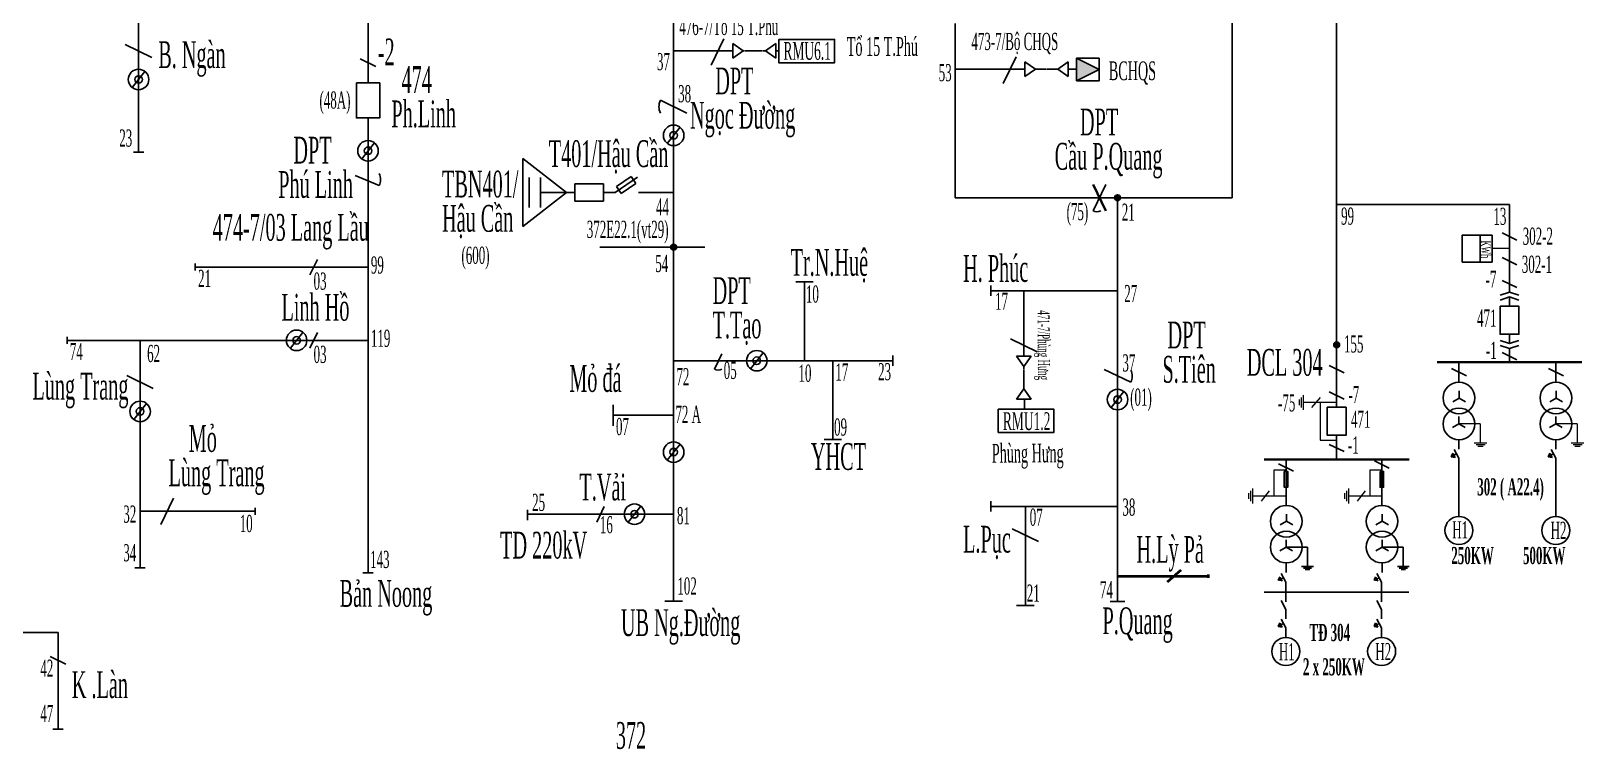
# Model space of a CAD drawing. Header units: inches. Extents: x 5954 to 16840, y 1852 to 5708.
# Drawn here: x 7458.9 to 7915.9, y 4786.2 to 4997 of the extents above; entities that cross this region are included whole.
import ezdxf

# ---------------------------------------------------------------- set-up
doc = ezdxf.new("R2010")
doc.units = ezdxf.units.IN
doc.header["$LTSCALE"] = 0.007
doc.header["$MEASUREMENT"] = 0
doc.linetypes.add('HIDDENX2', pattern=[0.75, 0.5, -0.25])
for name, color, linetype, lineweight in [('0.4+6kV', 6, 'Continuous', 25), ('Cap 22', 170, 'HIDDENX2', 25), ('DZ 22+10', 170, 'Continuous', 25), ('DZ 35', 30, 'Continuous', 25), ('TC 110', 1, 'Continuous', 35), ('TC 22', 170, 'Continuous', 35), ('Tiep dat', 7, 'Continuous', 15)]:
    doc.layers.add(name, color=color, linetype=linetype, lineweight=lineweight)
doc.layers.add('Chu', color=7, linetype='Continuous')
doc.layers.add('so', color=7, linetype='Continuous')
doc.styles.add('chu', font='times.ttf', dxfattribs={"width": 0.5, "height": 0.2})

msp = doc.modelspace()

# ---------------------------------------------------------------- hatches: boundary and pattern name
at = {"layer": '0.4+6kV'}
for points in [[(7878.03, 4871.43), (7877.69, 4872.07), (7877.35, 4872.71), (7876.89, 4871.64)], [(7906.58, 4871.43), (7906.23, 4872.07), (7905.89, 4872.71), (7905.43, 4871.64)], [(7827.12, 4834.96), (7826.77, 4835.6), (7826.43, 4836.24), (7825.97, 4835.17)], [(7855.3, 4834.96), (7854.96, 4835.6), (7854.61, 4836.24), (7854.16, 4835.17)], [(7827.12, 4821.47), (7826.77, 4822.11), (7826.43, 4822.75), (7825.97, 4821.68)], [(7855.3, 4821.47), (7854.96, 4822.11), (7854.61, 4822.75), (7854.16, 4821.68)]]:
    msp.add_hatch(color=256, dxfattribs=at).paths.add_polyline_path(points)
at = {"layer": 'DZ 22+10', "ltscale": 0.06}
msp.add_hatch(color=256, dxfattribs=at).paths.add_polyline_path([(7773.25, 4985.63), (7766.55, 4982.28), (7766.55, 4988.98)])
at = {"layer": 'DZ 22+10'}
for points in [[(7777.82, 4947.91, -1), (7779.54, 4947.91, -1)], [(7647.17, 4933.35, -1), (7648.9, 4933.35, -1)], [(7842.3, 4904.61, -1), (7844.02, 4904.61, -1)]]:
    msp.add_hatch(color=170, dxfattribs=at).paths.add_polyline_path(points)

# ---------------------------------------------------------------- linework, layer by layer
at = {"layer": '0.4+6kV', "color": 20, "ltscale": 0.06}
for p, q in [((7488.67, 4980.36), (7492.42, 4985.09)), ((7646.16, 4963.91), (7649.91, 4968.64)), ((7646.16, 4963.91), (7649.91, 4968.64)), ((7556.21, 4959.35), (7559.95, 4964.08)), ((7556.21, 4959.35), (7559.95, 4964.08)), ((7535.19, 4903.55), (7538.94, 4908.27)), ((7535.19, 4903.55), (7538.94, 4908.27)), ((7670.63, 4897.54), (7674.37, 4902.27)), ((7670.63, 4897.54), (7674.37, 4902.27)), ((7776.81, 4886.11), (7780.55, 4890.84)), ((7776.81, 4886.11), (7780.55, 4890.84)), ((7489.12, 4882.62), (7492.86, 4887.35)), ((7489.12, 4882.62), (7492.86, 4887.35)), ((7646.16, 4870.64), (7649.91, 4875.36)), ((7634.63, 4852.35), (7638.37, 4857.08)), ((7634.63, 4852.35), (7638.37, 4857.08))]:
    msp.add_line(p, q, dxfattribs=at)
at = {"layer": '0.4+6kV'}
for p, q in [((7879.14, 4881.31), (7877.28, 4880.24)), ((7879.14, 4881.31), (7879.14, 4883.46)), ((7879.14, 4881.31), (7881, 4880.24)), ((7907.68, 4881.31), (7905.82, 4880.24)), ((7907.68, 4881.31), (7907.68, 4883.46)), ((7907.68, 4881.31), (7909.55, 4880.24)), ((7879.14, 4876.64), (7879.14, 4873.85)), ((7907.68, 4876.64), (7907.68, 4873.85)), ((7876.89, 4871.64), (7877.35, 4872.71)), ((7877.43, 4872.56), (7877.69, 4872.07)), ((7877.69, 4872.07), (7878.45, 4872.47)), ((7878.03, 4871.43), (7877.69, 4872.07)), ((7879.14, 4871.18), (7877.75, 4873.77)), ((7905.43, 4871.64), (7905.89, 4872.71)), ((7905.97, 4872.56), (7906.23, 4872.07)), ((7906.23, 4872.07), (7906.99, 4872.47)), ((7906.58, 4871.43), (7906.23, 4872.07)), ((7907.68, 4871.18), (7906.3, 4873.77)), ((7876.89, 4871.64), (7878.03, 4871.43)), ((7879.14, 4871.18), (7879.14, 4868.39)), ((7879.14, 4865.47), (7879.14, 4868.39)), ((7905.43, 4871.64), (7906.58, 4871.43)), ((7907.68, 4871.18), (7907.68, 4868.39)), ((7907.68, 4865.47), (7907.68, 4868.39)), ((7879.14, 4862.56), (7879.14, 4865.47)), ((7907.68, 4862.56), (7907.68, 4865.47)), ((7879.14, 4859.64), (7879.14, 4862.56)), ((7879.14, 4859.64), (7879.14, 4856.85)), ((7907.68, 4859.64), (7907.68, 4862.56)), ((7907.68, 4859.64), (7907.68, 4856.85)), ((7879.14, 4856.85), (7879.14, 4854.06)), ((7907.68, 4856.85), (7907.68, 4854.06)), ((7828.33, 4845.03), (7826.47, 4843.96)), ((7828.33, 4845.03), (7828.33, 4847.18)), ((7834.6, 4845.03), (7828.33, 4845.03)), ((7828.33, 4845.03), (7830.19, 4843.96)), ((7834.6, 4845.03), (7834.6, 4839.35)), ((7856.51, 4845.03), (7854.65, 4843.96)), ((7856.51, 4845.03), (7856.51, 4847.18)), ((7856.51, 4845.03), (7858.38, 4843.96)), ((7862.78, 4845.03), (7856.51, 4845.03)), ((7862.78, 4845.03), (7862.78, 4839.35)), ((7828.33, 4840.36), (7828.33, 4837.57)), ((7856.51, 4840.36), (7856.51, 4837.57)), ((7825.97, 4835.17), (7826.43, 4836.24)), ((7826.51, 4836.09), (7826.77, 4835.6)), ((7826.77, 4835.6), (7827.53, 4836)), ((7827.12, 4834.96), (7826.77, 4835.6)), ((7828.22, 4834.71), (7826.84, 4837.3)), ((7836.35, 4839.35), (7832.84, 4839.35)), ((7835.8, 4838.87), (7833.4, 4838.87)), ((7835.26, 4838.4), (7833.94, 4838.4)), ((7854.16, 4835.17), (7854.61, 4836.24)), ((7854.69, 4836.09), (7854.96, 4835.6)), ((7854.96, 4835.6), (7855.71, 4836)), ((7855.3, 4834.96), (7854.96, 4835.6)), ((7856.4, 4834.71), (7855.02, 4837.3)), ((7864.53, 4839.35), (7861.03, 4839.35)), ((7863.98, 4838.87), (7861.58, 4838.87)), ((7863.44, 4838.4), (7862.12, 4838.4)), ((7821.81, 4831.8), (7864.41, 4831.8)), ((7828.22, 4831.8), (7828.22, 4834.71)), ((7828.22, 4828.88), (7828.22, 4831.8)), ((7856.4, 4831.8), (7856.4, 4834.71)), ((7856.4, 4828.88), (7856.4, 4831.8)), ((7828.22, 4826.68), (7826.84, 4829.27)), ((7828.22, 4826.68), (7828.22, 4823.89)), ((7856.4, 4826.68), (7855.02, 4829.27)), ((7856.4, 4826.68), (7856.4, 4823.89)), ((7825.97, 4821.68), (7826.43, 4822.75)), ((7826.51, 4822.6), (7826.77, 4822.11)), ((7826.77, 4822.11), (7827.53, 4822.52)), ((7827.12, 4821.47), (7826.77, 4822.11)), ((7828.22, 4821.22), (7826.84, 4823.81)), ((7854.16, 4821.68), (7854.61, 4822.75)), ((7854.69, 4822.6), (7854.96, 4822.11)), ((7854.96, 4822.11), (7855.71, 4822.52)), ((7855.3, 4821.47), (7854.96, 4822.11)), ((7856.4, 4821.22), (7855.02, 4823.81)), ((7825.97, 4821.68), (7827.12, 4821.47)), ((7828.22, 4821.22), (7828.22, 4818.43)), ((7854.16, 4821.68), (7855.3, 4821.47)), ((7856.4, 4821.22), (7856.4, 4818.43))]:
    msp.add_line(p, q, dxfattribs=at)
at = {"layer": '0.4+6kV', "color": 20, "ltscale": 0.06}
for centre, radius in [((7490.55, 4982.72), 3.02), ((7490.55, 4982.72), 1.11), ((7648.03, 4966.27), 3.02), ((7648.03, 4966.27), 3.02), ((7558.08, 4961.72), 3.02), ((7558.08, 4961.72), 3.02), ((7648.03, 4966.27), 1.11), ((7558.08, 4961.72), 1.11), ((7537.06, 4905.91), 3.02), ((7537.06, 4905.91), 3.02), ((7537.06, 4905.91), 1.11), ((7672.5, 4899.91), 3.02), ((7672.5, 4899.91), 3.02), ((7672.5, 4899.91), 1.11), ((7778.68, 4888.48), 3.02), ((7778.68, 4888.48), 3.02), ((7490.99, 4884.98), 3.02), ((7490.99, 4884.98), 3.02), ((7490.99, 4884.98), 1.11), ((7778.68, 4888.48), 1.11), ((7648.03, 4873), 3.02), ((7648.03, 4873), 3.02), ((7648.03, 4873), 1.11), ((7636.5, 4854.72), 3.02), ((7636.5, 4854.72), 3.02), ((7636.5, 4854.72), 1.11)]:
    msp.add_circle(centre, radius, dxfattribs=at)
at = {"layer": '0.4+6kV'}
for centre, radius in [((7879.14, 4881.31), 4.67), ((7907.68, 4881.31), 4.67), ((7879.14, 4849.94), 4.12), ((7879.14, 4849.94), 4.12), ((7907.68, 4849.94), 4.12), ((7907.68, 4849.94), 4.12), ((7828.33, 4845.03), 4.67), ((7856.51, 4845.03), 4.67), ((7828.22, 4814.31), 4.12), ((7828.22, 4814.31), 4.12), ((7856.4, 4814.31), 4.12), ((7856.4, 4814.31), 4.12)]:
    msp.add_circle(centre, radius, dxfattribs=at)
at = {"layer": 'Cap 22'}
for p, q in [((7668.53, 4991.13), (7675.07, 4991.13)), ((7754.51, 4985.75), (7761.05, 4985.75)), ((7751.08, 4898.18), (7751.08, 4891.64))]:
    msp.add_line(p, q, dxfattribs=at)
at = {"layer": 'DZ 22+10', "color": 170}
for p, q in [((7843.16, 5258.59), (7843.16, 4900.58)), ((7648.03, 5232.94), (7648.03, 4829.13)), ((7812.36, 5055.94), (7812.36, 4947.91)), ((7558.08, 5039.59), (7558.08, 4981.72)), ((7490.55, 5004.08), (7490.55, 4961.36)), ((7730.92, 4999.17), (7730.92, 4947.91)), ((7486.65, 4993.01), (7494.44, 4989.23)), ((7665.44, 4991.13), (7648.03, 4991.13)), ((7659.05, 4986.94), (7662.83, 4994.73)), ((7665.44, 4993.28), (7665.44, 4988.99)), ((7665.44, 4993.28), (7668.53, 4991.13)), ((7665.44, 4988.99), (7668.53, 4991.13)), ((7678.15, 4993.28), (7675.07, 4991.13)), ((7675.07, 4991.13), (7678.15, 4988.99)), ((7678.15, 4988.99), (7678.15, 4993.28)), ((7678.15, 4991.13), (7678.96, 4991.15)), ((7555.79, 4988.76), (7560.37, 4986.54)), ((7745.03, 4981.56), (7748.81, 4989.35)), ((7751.43, 4987.9), (7751.43, 4983.61)), ((7751.43, 4987.9), (7754.51, 4985.75)), ((7764.13, 4987.9), (7761.05, 4985.75)), ((7764.13, 4983.61), (7764.13, 4987.9)), ((7751.43, 4985.75), (7730.91, 4985.75)), ((7751.43, 4983.61), (7754.51, 4985.75)), ((7761.05, 4985.75), (7764.13, 4983.61)), ((7764.13, 4985.75), (7766.51, 4985.77)), ((7644.14, 4976.6), (7651.93, 4972.82)), ((7558.08, 4971.4), (7558.08, 4837.45)), ((7492.06, 4961.36), (7489.03, 4961.36)), ((7603.66, 4959.44), (7616.53, 4949.43)), ((7603.66, 4959.44), (7603.66, 4939.42)), ((7561.34, 4951.46), (7554.27, 4954.47)), ((7605.48, 4945.02), (7605.48, 4953.84)), ((7608.84, 4945.02), (7608.84, 4953.84)), ((7637.41, 4953.95), (7630.79, 4949.43)), ((7631.18, 4951.21), (7635.48, 4954.12)), ((7632.58, 4949.15), (7631.18, 4951.21)), ((7636.88, 4952.06), (7632.58, 4949.15)), ((7636.88, 4952.06), (7635.48, 4954.12)), ((7771.48, 4944.01), (7775.26, 4951.81)), ((7603.66, 4939.42), (7616.53, 4949.43)), ((7618.99, 4949.43), (7608.84, 4949.43)), ((7630.79, 4949.43), (7627.37, 4949.43)), ((7637.64, 4949.43), (7648.03, 4949.43)), ((7730.92, 4947.91), (7812.36, 4947.91)), ((7778.68, 4947.91), (7778.68, 4829.04)), ((7894.03, 4945.87), (7843.16, 4945.87)), ((7894.03, 4945.87), (7894.03, 4931.9)), ((7885.37, 4928.96), (7885.37, 4936.89)), ((7891.83, 4937.57), (7896.23, 4935.43)), ((7894.03, 4931.9), (7894.03, 4920.14)), ((7507.24, 4926.44), (7507.24, 4928.51)), ((7507.24, 4927.47), (7558.08, 4927.47)), ((7540.96, 4925.18), (7543.19, 4929.76)), ((7891.83, 4930.31), (7896.23, 4928.18)), ((7689.13, 4923.11), (7683.99, 4923.11)), ((7686.56, 4899.91), (7686.56, 4923.11)), ((7891.83, 4923.58), (7896.23, 4921.45)), ((7741.4, 4919.01), (7741.4, 4922.04)), ((7778.68, 4920.52), (7741.4, 4920.52)), ((7751.08, 4901.26), (7751.08, 4920.45)), ((7894.03, 4920.14), (7891.28, 4919.24)), ((7894.03, 4918.69), (7891.28, 4917.79)), ((7894.03, 4920.14), (7896.78, 4919.24)), ((7894.03, 4918.69), (7896.78, 4917.79)), ((7894.03, 4918.69), (7894.03, 4915.97)), ((7469.5, 4904.87), (7469.5, 4906.95)), ((7469.5, 4905.91), (7558.08, 4905.91)), ((7490.99, 4905.91), (7490.99, 4838.97)), ((7540.96, 4903.62), (7543.19, 4908.2)), ((7747.21, 4906.33), (7755.01, 4902.56)), ((7894.03, 4904.99), (7891.28, 4905.89)), ((7894.03, 4903.54), (7891.28, 4904.44)), ((7894.03, 4907.72), (7894.03, 4904.99)), ((7894.03, 4904.99), (7896.78, 4905.89)), ((7894.03, 4903.54), (7896.78, 4904.44)), ((7712.53, 4899.91), (7648.03, 4899.91)), ((7660.01, 4897.41), (7662.24, 4901.99)), ((7694.85, 4899.91), (7694.85, 4876.7)), ((7712.53, 4898.39), (7712.53, 4901.42)), ((7753.23, 4901.26), (7748.94, 4901.26)), ((7748.94, 4901.26), (7751.08, 4898.18)), ((7753.23, 4901.26), (7751.08, 4898.18)), ((7843.16, 4900.58), (7843.16, 4893.4)), ((7879.14, 4893.62), (7879.14, 4899.45)), ((7891.83, 4902.33), (7896.23, 4900.2)), ((7894.03, 4903.54), (7894.03, 4899.45)), ((7907.68, 4893.62), (7907.68, 4899.45)), ((7487.09, 4895.54), (7494.89, 4891.76)), ((7774.78, 4897.37), (7782.57, 4893.59)), ((7840.96, 4898.47), (7845.36, 4896.34)), ((7876.94, 4897.6), (7881.34, 4895.47)), ((7905.48, 4897.6), (7909.88, 4895.47)), ((7751.08, 4891.64), (7748.94, 4888.56)), ((7753.23, 4888.56), (7751.08, 4891.64)), ((7840.96, 4890.71), (7845.36, 4888.58)), ((7843.16, 4893.4), (7843.16, 4886.22)), ((7879.2, 4888.91), (7879.2, 4891.06)), ((7907.74, 4888.91), (7907.74, 4891.06)), ((7630.23, 4886.93), (7630.23, 4880.76)), ((7748.94, 4888.56), (7753.23, 4888.56)), ((7751.24, 4885.73), (7751.24, 4888.56)), ((7879.2, 4888.91), (7877.33, 4887.84)), ((7879.2, 4888.91), (7881.06, 4887.84)), ((7907.74, 4888.91), (7905.88, 4887.84)), ((7907.74, 4888.91), (7909.6, 4887.84)), ((7648.03, 4883.84), (7630.23, 4883.84)), ((7697.43, 4876.7), (7692.28, 4876.7)), ((7843.16, 4877.97), (7843.16, 4870.79)), ((7840.96, 4875.28), (7845.36, 4873.15)), ((7826.07, 4869.57), (7830.47, 4867.43)), ((7828.27, 4867.88), (7828.27, 4870.79)), ((7828.27, 4857.34), (7828.27, 4867.88)), ((7854.26, 4870.4), (7858.65, 4868.27)), ((7856.45, 4867.88), (7856.45, 4870.79)), ((7856.45, 4857.34), (7856.45, 4867.88)), ((7497.09, 4851.7), (7500.87, 4859.49)), ((7741.4, 4855.52), (7741.4, 4858.54)), ((7490.99, 4855.6), (7524.87, 4855.6)), ((7524.87, 4854.56), (7524.87, 4856.64)), ((7604.97, 4853), (7604.97, 4856.03)), ((7604.97, 4854.72), (7648.03, 4854.72)), ((7625.39, 4852.42), (7627.62, 4857.01)), ((7778.68, 4857.03), (7741.4, 4857.03)), ((7751.55, 4857.03), (7751.55, 4827.81)), ((7828.39, 4852.63), (7828.39, 4854.78)), ((7856.57, 4852.63), (7856.57, 4854.78)), ((7747.66, 4850.45), (7755.45, 4846.68)), ((7828.39, 4852.63), (7826.53, 4851.55)), ((7828.39, 4852.63), (7830.25, 4851.55)), ((7856.57, 4852.63), (7854.71, 4851.55)), ((7856.57, 4852.63), (7858.43, 4851.55)), ((7492.5, 4838.97), (7489.48, 4838.97)), ((7559.59, 4837.45), (7556.57, 4837.45)), ((7650.61, 4829.13), (7645.46, 4829.13)), ((7754.12, 4827.81), (7748.98, 4827.81)), ((7776.52, 4829.04), (7780.84, 4829.04))]:
    msp.add_line(p, q, dxfattribs=at)
at = {"layer": 'DZ 22+10', "ltscale": 0.06}
for p, q in [((7766.55, 4988.98), (7773.25, 4985.63)), ((7773.25, 4985.63), (7766.55, 4982.28))]:
    msp.add_line(p, q, dxfattribs=at)
at = {"layer": 'DZ 22+10', "lineweight": 40}
for p, q in [((7778.68, 4836.5), (7805.32, 4836.5)), ((7797.32, 4838.25), (7793.32, 4834.75)), ((7805.32, 4837), (7805.32, 4836))]:
    msp.add_line(p, q, dxfattribs=at)
at = {"layer": 'DZ 22+10'}
for points in [[(7678.98, 4994.5), (7695.37, 4994.5), (7695.37, 4987.67), (7678.98, 4987.67)], [(7743.58, 4885.63), (7759.97, 4885.63), (7759.97, 4878.8), (7743.58, 4878.8)]]:
    msp.add_lwpolyline(points, close=True, dxfattribs=at)
at = {"layer": 'DZ 22+10', "ltscale": 0.06}
msp.add_lwpolyline([(7766.55, 4982.28), (7766.55, 4988.98), (7773.25, 4988.98), (7773.25, 4982.28)], close=True, dxfattribs=at)
at = {"layer": 'DZ 22+10', "color": 170}
for points in [[(7554.64, 4981.72), (7554.64, 4971.4), (7561.52, 4971.4), (7561.52, 4981.72)], [(7627.37, 4951.95), (7627.37, 4946.91), (7618.99, 4946.91), (7618.99, 4951.95)], [(7888.9, 4936.89), (7888.9, 4928.96), (7880.11, 4928.96), (7880.11, 4936.89)], [(7891.28, 4915.97), (7891.28, 4907.72), (7896.78, 4907.72), (7896.78, 4915.97)], [(7840.41, 4886.22), (7840.41, 4877.97), (7845.91, 4877.97), (7845.91, 4886.22)], [(7827.76, 4867.32), (7828.79, 4867.32), (7828.79, 4862.64), (7827.76, 4862.64)], [(7855.94, 4867.34), (7856.97, 4867.34), (7856.97, 4862.66), (7855.94, 4862.66)]]:
    msp.add_lwpolyline(points, close=True, dxfattribs=at)
for centre, radius in [((7778.68, 4947.91), 0.864), ((7648.03, 4933.35), 0.864), ((7648.03, 4933.35), 0.407), ((7843.16, 4904.61), 0.864), ((7879.14, 4888.95), 4.67), ((7907.68, 4888.95), 4.67), ((7828.33, 4852.66), 4.67), ((7856.51, 4852.66), 4.67)]:
    msp.add_circle(centre, radius, dxfattribs=at)
for centre, radius, start, end in [((7648.03, 4974.71), 4.33, 154.1246, 205.8754), ((7557.68, 4953.24), 4.07, 334.1246, 25.8754), ((7772.6, 4946.31), 2.55, 244.1246, 295.8754), ((7661.12, 4899.7), 2.55, 244.1246, 295.8754), ((7778.91, 4895.36), 4.07, 334.1246, 25.8725)]:
    msp.add_arc(centre, radius, start, end, dxfattribs=at)
at = {"layer": 'DZ 35'}
for p, q in [((7657.22, 4933.35), (7626.3, 4933.35)), ((7410.93, 4819.94), (7466.87, 4819.94)), ((7466.87, 4819.94), (7466.87, 4791.45)), ((7464.57, 4812.82), (7469.16, 4810.6)), ((7465.35, 4791.45), (7468.38, 4791.45))]:
    msp.add_line(p, q, dxfattribs=at)
at = {"layer": 'DZ 35', "lineweight": 40}
msp.add_line((7778.68, 4842.5), (7778.68, 4842.5), dxfattribs=at)
at = {"layer": 'TC 110', "color": 1}
msp.add_line((7771.48, 4951.81), (7775.26, 4944.01), dxfattribs=at)
at = {"layer": 'TC 22'}
for p, q in [((7872.73, 4899.45), (7915.32, 4899.45)), ((7821.86, 4870.79), (7864.46, 4870.79))]:
    msp.add_line(p, q, dxfattribs=at)
at = {"layer": 'Tiep dat'}
for p, q in [((7894.03, 4932.92), (7888.9, 4932.92)), ((7832.21, 4886.8), (7832.21, 4888.45)), ((7832.21, 4886.8), (7832.21, 4888.45)), ((7832.21, 4886.8), (7832.21, 4888.45)), ((7832.79, 4886.13), (7832.79, 4889.13)), ((7832.79, 4886.13), (7832.79, 4889.13)), ((7832.79, 4886.13), (7832.79, 4889.13)), ((7833.39, 4885.44), (7833.39, 4889.82)), ((7833.39, 4885.44), (7833.39, 4889.82)), ((7833.39, 4885.44), (7833.39, 4889.82)), ((7838.31, 4887.63), (7833.39, 4887.63)), ((7838.31, 4887.63), (7833.39, 4887.63)), ((7838.31, 4887.63), (7833.39, 4887.63)), ((7835.88, 4886.13), (7838.38, 4889.13)), ((7843.16, 4887.63), (7838.31, 4887.63)), ((7843.16, 4887.63), (7838.31, 4887.63)), ((7843.16, 4887.63), (7838.31, 4887.63)), ((7838.31, 4887.63), (7838.31, 4876.53)), ((7885.4, 4881.31), (7879.14, 4881.31)), ((7885.4, 4881.31), (7885.4, 4875.63)), ((7913.95, 4881.31), (7907.68, 4881.31)), ((7913.95, 4881.31), (7913.95, 4875.63)), ((7838.31, 4876.53), (7843.16, 4876.53)), ((7887.16, 4875.63), (7883.65, 4875.63)), ((7887.4, 4875.63), (7883.89, 4875.63)), ((7886.6, 4875.15), (7884.21, 4875.15)), ((7886.84, 4875.15), (7884.44, 4875.15)), ((7886.06, 4874.68), (7884.74, 4874.68)), ((7886.3, 4874.68), (7884.98, 4874.68)), ((7915.7, 4875.63), (7912.19, 4875.63)), ((7915.94, 4875.63), (7912.43, 4875.63)), ((7915.15, 4875.15), (7912.75, 4875.15)), ((7915.38, 4875.15), (7912.99, 4875.15)), ((7914.61, 4874.68), (7913.29, 4874.68)), ((7914.85, 4874.68), (7913.53, 4874.68)), ((7824.81, 4860.08), (7824.81, 4867.8)), ((7824.81, 4867.8), (7828.27, 4867.8)), ((7853.05, 4860.08), (7853.05, 4867.8)), ((7853.05, 4867.8), (7856.51, 4867.8)), ((7817.32, 4859.25), (7817.32, 4860.9)), ((7817.32, 4859.25), (7817.32, 4860.9)), ((7817.32, 4859.25), (7817.32, 4860.9)), ((7817.9, 4858.58), (7817.9, 4861.58)), ((7817.9, 4858.58), (7817.9, 4861.58)), ((7817.9, 4858.58), (7817.9, 4861.58)), ((7818.5, 4857.89), (7818.5, 4862.27)), ((7818.5, 4857.89), (7818.5, 4862.27)), ((7818.5, 4857.89), (7818.5, 4862.27)), ((7823.43, 4860.08), (7818.5, 4860.08)), ((7823.43, 4860.08), (7818.5, 4860.08)), ((7823.43, 4860.08), (7818.5, 4860.08)), ((7821.05, 4858.54), (7823.44, 4861.61)), ((7828.27, 4860.08), (7823.43, 4860.08)), ((7828.27, 4860.08), (7823.43, 4860.08)), ((7828.27, 4860.08), (7823.43, 4860.08)), ((7845.56, 4859.25), (7845.56, 4860.9)), ((7845.56, 4859.25), (7845.56, 4860.9)), ((7845.56, 4859.25), (7845.56, 4860.9)), ((7846.14, 4858.58), (7846.14, 4861.58)), ((7846.14, 4858.58), (7846.14, 4861.58)), ((7846.14, 4858.58), (7846.14, 4861.58)), ((7846.74, 4857.89), (7846.74, 4862.27)), ((7846.74, 4857.89), (7846.74, 4862.27)), ((7846.74, 4857.89), (7846.74, 4862.27)), ((7851.67, 4860.08), (7846.74, 4860.08)), ((7851.67, 4860.08), (7846.74, 4860.08)), ((7851.67, 4860.08), (7846.74, 4860.08)), ((7849.28, 4858.54), (7851.69, 4861.61)), ((7856.51, 4860.08), (7851.67, 4860.08)), ((7856.51, 4860.08), (7851.67, 4860.08)), ((7856.51, 4860.08), (7851.67, 4860.08))]:
    msp.add_line(p, q, dxfattribs=at)

# ---------------------------------------------------------------- texts
at = {"layer": 'Chu', "line_spacing_factor": 0.769231, "style": 'chu'}
for s, insert, char_height, width, attachment_point in [('Tổ 15 T.Phú', (7698.98, 4995.2), 5.5173, 28.3014, 1), ('B. Ngàn', (7496.34, 4993.97), 7.882, 40.4306, 1), ('-2', (7560.95, 4994.79), 7.882, 40.4306, 1), ('\\P{\\fTimes New Roman|b0|i0|c163|p18;RMU}6.1', (7680.35, 5000.48), 5.2414, 26.8863, 1), ('  474\\PPh.Linh', (7564.96, 4986.65), 7.882, 40.4306, 1), ('     DPT\\PNgọc {\\fTimes New Roman|b0|i0|c238|p18;Đ\\fTimes New Roman|b0|i0|c163|p18;ư}ờng', (7652.84, 4986.24), 7.8819, 40.4306, 1), ('{\\fTimes New Roman|b0|i0|c163|p18; \\P}BCHQS', (7776.11, 4995.12), 5.5173, 28.3014, 1), ('     DPT\\PCầu P.Quang', (7760.17, 4974.15), 7.8819, 31.8887, 1), ('   DPT\\PPhú Linh', (7531.65, 4965.86), 7.882, 40.4306, 1), ('T{\\fTimes New Roman|b0|i0|c163|p18;4}01/{\\fTimes New Roman|b0|i0|c163|p18;Hậu Cần}', (7611.27, 4954.96), 7.8819, 59.8125, 7), ('TBN{\\fTimes New Roman|b0|i0|c163|p18;40}1/\\P{\\fTimes New Roman|b0|i0|c163|p18;Hậu Cần}', (7579.86, 4935.89), 7.8819, 59.8125, 7), ('474-7/03 Lang Lầu', (7512.36, 4943.12), 7.8819, 46.1227, 1), ('Tr.N.Huệ', (7682.45, 4932.8), 7.882, 40.4306, 1), ('H. Phúc', (7733.23, 4922.97), 7.882, 40.4306, 7), ('DPT\\PT.Tạo', (7659.49, 4924.5), 7.882, 40.4306, 1), ('{\\fTimes New Roman|b0|i0|c0|p18;Linh Hồ\\fTimes New Roman|b0|i0|c238|p18;}', (7532.61, 4919.57), 7.8819, 40.4306, 1), (' DPT\\PS.Tiên', (7791.9, 4911.43), 7.882, 40.4306, 1), ('DCL 304', (7816.71, 4903.37), 7.882, 40.4306, 1), ('Lùng Trang', (7459.31, 4896.36), 7.882, 40.4306, 1), ('Mỏ {\\fTimes New Roman|b0|i0|c238|p18;đ}á', (7617.32, 4898.63), 7.8819, 40.4306, 1), ('    Mỏ\\PLùng Trang', (7499.37, 4880.96), 7.882, 40.4306, 1), ('\\P{\\fTimes New Roman|b0|i0|c163|p18;RMU}1.2', (7744.94, 4891.47), 5.2414, 26.8863, 1), ('YHCT', (7688.43, 4867.66), 7.882, 40.4306, 7), ('{\\fTimes New Roman|b0|i0|c0|p18;T.Vải\\fTimes New Roman|b0|i0|c238|p18;}', (7620.3, 4866.66), 7.8819, 40.4306, 1), ('TD 220kV', (7596.96, 4849.55), 7.882, 40.4306, 1), ('L.Pục', (7733.21, 4851.3), 7.882, 40.4306, 1), ('H.Lỳ Pả', (7784.25, 4848.29), 7.882, 40.4306, 1), ('Bản Noong', (7549.72, 4835.34), 7.882, 40.4306, 1), ('UB Ng.{\\fTimes New Roman|b0|i0|c238|p18;Đư}ờng', (7632.52, 4826.75), 7.8819, 40.4306, 1), ('{\\fTimes New Roman|b0|i0|c0|p18;P.Quang\\fTimes New Roman|b0|i0|c238|p18;}', (7774.25, 4827.29), 7.8819, 40.4306, 1), ('K .Làn', (7470.9, 4808.47), 7.882, 34.5215, 1), ('    372\\PQuản Bạ', (7625.06, 4793.53), 7.882, 34.5215, 1)]:
    msp.add_mtext(s, dxfattribs=dict(at, insert=insert, char_height=char_height, width=width, attachment_point=attachment_point))
at = {"layer": 'Chu', "attachment_point": 1, "line_spacing_factor": 0.769231, "style": 'chu'}
for s, insert, char_height, width, rotation in [('{\\fTimes New Roman|b0|i0|c163|p18;\\P}471-7/Phùng Hưng', (7763.25, 4914.79), 3.5446, 22.2885, 270.2331), ('{\\fTimes New Roman|b0|i0|c163|p18;\\P}Phùng Hưng', (7741.64, 4882.5), 5.5173, 28.3014, 0.2331)]:
    msp.add_mtext(s, dxfattribs=dict(at, insert=insert, char_height=char_height, width=width, rotation=rotation))
at = {"layer": 'so', "style": 'chu', "width": 0.5}
for s, height, p in [('476-7/Tổ 15 T.Phú', 5.0525, (7649.68, 4995.81)), ('473-7/Bộ CHQS', 5.0525, (7735.67, 4991.4)), ('37', 5.052, (7643.12, 4985.46)), ('53', 5.052, (7726.04, 4982.22)), ('(48A)', 5.052, (7543.8, 4974.14)), ('38', 5.052, (7649.35, 4976.01)), ('23', 5.052, (7484.87, 4962.95)), ('44', 5.052, (7642.84, 4942.71)), ('(75)', 5.052, (7763.69, 4941.3)), ('21', 5.052, (7779.91, 4941.12)), ('372E22.1(vt29)', 5.0525, (7622.47, 4936.07)), ('99', 5.052, (7844.46, 4939.98)), ('13', 5.052, (7889.3, 4939.92)), ('(600)', 5.052, (7585.58, 4928.43)), ('99', 5.052, (7558.92, 4925.58)), ('54', 5.052, (7642.63, 4926.03)), ('21', 5.052, (7508.06, 4921.64)), ('03', 5.052, (7542.06, 4920.83)), ('27', 5.052, (7780.65, 4917.16)), ('17', 5.052, (7742.63, 4914.9)), ('119', 5.052, (7558.92, 4904.01)), ('74', 5.052, (7470.31, 4900.08)), ('62', 5.052, (7493.06, 4899.51)), ('03', 5.052, (7542.06, 4899.26)), ('155', 5.052, (7845.31, 4902.34)), ('05', 5.052, (7662.77, 4894.55)), ('37', 5.052, (7780.1, 4896.74)), ('72', 5.052, (7648.84, 4892.68)), ('17', 5.052, (7695.62, 4894.06)), ('23', 5.052, (7708.2, 4894.18)), ('(01)', 5.052, (7782.4, 4886.67)), ('72 A', 5.052, (7648.55, 4881.59)), ('07', 5.052, (7631.06, 4878)), ('09', 5.052, (7695.25, 4877.86)), ('25', 5.052, (7606.38, 4855.69)), ('38', 5.052, (7780.1, 4854.28)), ('32', 5.052, (7486.05, 4852.22)), ('10', 5.052, (7520.31, 4849.45)), ('16', 5.052, (7626.31, 4849.12)), ('81', 5.052, (7648.99, 4851.77)), ('07', 5.052, (7752.83, 4851.33)), ('H1', 5.052, (7877.17, 4847.6)), ('H2', 5.052, (7906.13, 4847.45)), ('34', 5.052, (7486.05, 4840.85)), ('143', 5.052, (7558.69, 4838.89)), ('102', 5.052, (7649.12, 4831.05)), ('21', 5.052, (7751.95, 4828.96)), ('74', 5.052, (7773.5, 4829.95)), ('H1', 5.052, (7826.14, 4811.72)), ('H2', 5.052, (7854.53, 4811.75)), ('42', 5.052, (7461.63, 4806.85)), ('47', 5.052, (7461.63, 4793.52))]:
    msp.add_text(s, height=height, dxfattribs=at).set_placement(p)
for p in [(7686.95, 4917.02), (7684.77, 4893.71)]:
    msp.add_text('10', height=5.052, rotation=360, dxfattribs=at).set_placement(p)
at = {"layer": 'so', "attachment_point": 1, "style": 'chu'}
for s, insert, char_height, width, line_spacing_factor in [('{\\fTimes New Roman|b0|i0|c0|p18;302-2\\fTimes New Roman|b0|i0|c238|p18;}', (7897.92, 4939.1), 5.0525, 12.9801, 0.769231), ('{\\fTimes New Roman|b0|i0|c0|p18;302-1\\fTimes New Roman|b0|i0|c238|p18;}', (7897.66, 4930.84), 5.0525, 12.9801, 0.769231), ('{\\fTimes New Roman|b0|i0|c0|p18;-7\\fTimes New Roman|b0|i0|c238|p18;}', (7887, 4926.43), 5.0525, 12.9801, 0.769231), ('471', (7884.48, 4915), 5.052, 12.9801, 0.769231), ('-1', (7887.08, 4905.5), 5.052, 12.9801, 0.769231), ('{\\fTimes New Roman|b0|i0|c0|p18;-7\\fTimes New Roman|b0|i0|c238|p18;}', (7846.61, 4892.47), 5.0525, 12.9801, 0.769231), ('-75', (7825.9, 4890.05), 5.052, 12.9801, 0.769231), ('471', (7847.39, 4885.22), 5.052, 12.9801, 0.769231), ('{\\fTimes New Roman|b0|i0|c0|p18;-1\\fTimes New Roman|b0|i0|c238|p18;}', (7846.49, 4877.61), 5.0525, 12.9801, 0.769231), ('{\\fTimes New Roman|b1|i0|c163|p18;         \\fTimes New Roman|b1|i0|c0|p18;302 ( A22.4)\\fTimes New Roman|b1|i0|c163|p18;\\P\\fTimes New Roman|b1|i0|c0|p18;\\P 250KW\\fTimes New Roman|b1|i0|c163|p18;         500KW}', (7875.95, 4865.29), 5.05248, 54.2721, 1.2), ('{\\fTimes New Roman|b1|i0|c0|p18;   T\\fTimes New Roman|b1|i0|c238|p18;Đ\\fTimes New Roman|b1|i0|c0|p18; 304 \\P 2 x 250KW}', (7832.28, 4822.42), 5.05248, 54.2721, 1.2)]:
    msp.add_mtext(s, dxfattribs=dict(at, insert=insert, char_height=char_height, width=width, line_spacing_factor=line_spacing_factor))
at = {"layer": 'Tiep dat', "style": 'chu', "width": 0.5}
msp.add_text('KWh', height=2.864, rotation=270, dxfattribs=at).set_placement((7885.64, 4935.29))

doc.saveas('drawing.dxf')
